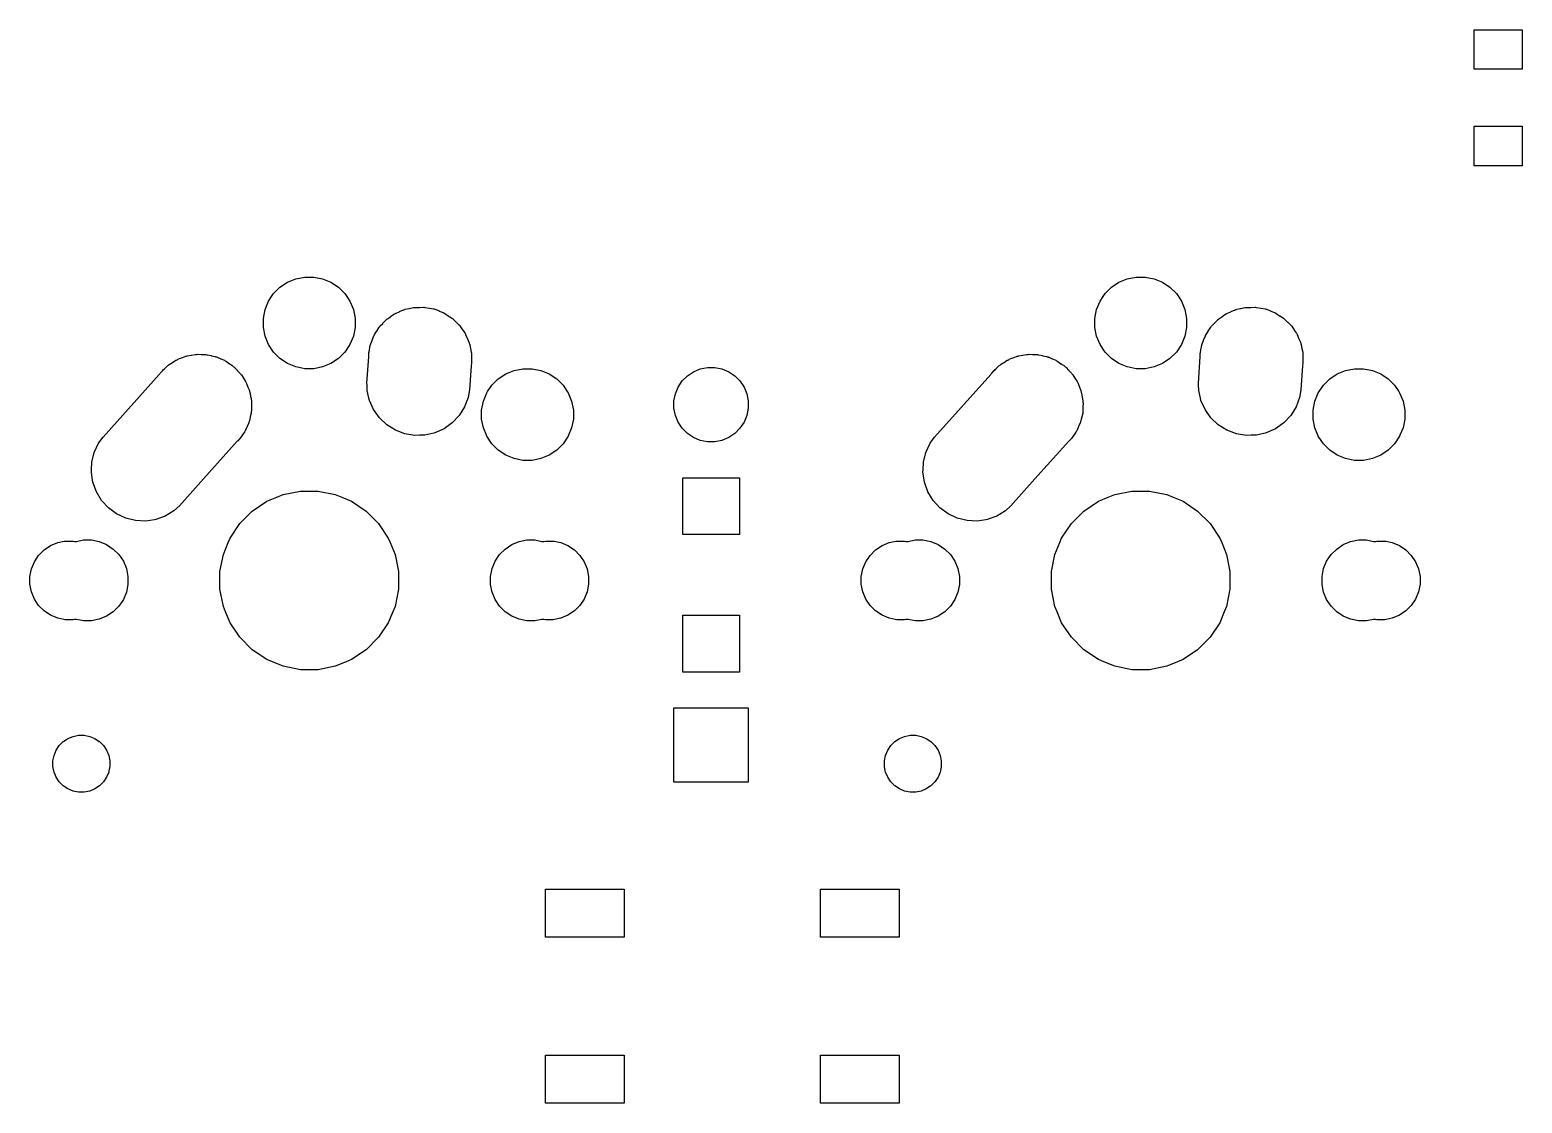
# Model space of a CAD drawing. Extents: x 53 to 306, y -113 to -54.
# Drawn here: x 246.01 to 280.2, y -78.65 to -54.06 of the extents above; entities that cross this region are included whole.
import ezdxf

# ---------------------------------------------------------------- set-up
doc = ezdxf.new("R2010")
doc.units = 0
doc.layers.add('BLACK', color=7, linetype='CONTINUOUS')

msp = doc.modelspace()

# ---------------------------------------------------------------- linework, layer by layer
at = {"layer": 'BLACK', "linetype": 'CONTINUOUS'}
for p, q in [((279.099, -54.9636), (279.099, -54.0616)), ((279.099, -54.0616), (280.201, -54.0616)), ((280.201, -54.0616), (280.201, -54.9636)), ((280.201, -54.9636), (279.099, -54.9636)), ((279.099, -57.1736), (279.099, -56.2716)), ((279.099, -56.2716), (280.201, -56.2716)), ((280.201, -56.2716), (280.201, -57.1736)), ((280.201, -57.1736), (279.099, -57.1736)), ((251.914, -59.8436), (252.105, -59.7644)), ((252.105, -59.7644), (252.308, -59.724)), ((252.308, -59.724), (252.516, -59.724)), ((252.516, -59.724), (252.719, -59.7644)), ((252.719, -59.7644), (252.91, -59.8436)), ((270.964, -59.8436), (271.155, -59.7644)), ((271.155, -59.7644), (271.358, -59.724)), ((271.358, -59.724), (271.566, -59.724)), ((271.566, -59.724), (271.769, -59.7644)), ((271.769, -59.7644), (271.96, -59.8436)), ((251.481, -60.2772), (251.55, -60.1728)), ((251.55, -60.1728), (251.596, -60.105)), ((251.596, -60.105), (251.742, -59.9586)), ((251.742, -59.9586), (251.914, -59.8436)), ((251.914, -59.8436), (251.914, -59.8436)), ((252.91, -59.8436), (252.91, -59.8436)), ((252.91, -59.8436), (253.082, -59.9586)), ((253.082, -59.9586), (253.228, -60.105)), ((253.228, -60.105), (253.274, -60.1728)), ((253.274, -60.1728), (253.343, -60.2772)), ((270.531, -60.2772), (270.6, -60.1728)), ((270.6, -60.1728), (270.646, -60.105)), ((270.646, -60.105), (270.792, -59.9586)), ((270.792, -59.9586), (270.964, -59.8436)), ((270.964, -59.8436), (270.964, -59.8436)), ((271.96, -59.8436), (271.96, -59.8436)), ((271.96, -59.8436), (272.132, -59.9586)), ((272.132, -59.9586), (272.278, -60.105)), ((272.278, -60.105), (272.324, -60.1728)), ((272.324, -60.1728), (272.393, -60.2772)), ((251.361, -60.6715), (251.401, -60.4684)), ((251.401, -60.4684), (251.481, -60.2772)), ((253.343, -60.2772), (253.423, -60.4684)), ((253.423, -60.4684), (253.463, -60.6715)), ((254.481, -60.5173), (254.575, -60.475)), ((254.575, -60.475), (254.583, -60.4731)), ((254.583, -60.4731), (254.603, -60.4667)), ((254.603, -60.4667), (254.609, -60.4642)), ((254.609, -60.4642), (254.699, -60.4463)), ((254.699, -60.4463), (254.703, -60.4455)), ((254.703, -60.4455), (254.8, -60.423)), ((254.8, -60.423), (254.809, -60.4227)), ((254.809, -60.4227), (254.829, -60.4204)), ((254.829, -60.4204), (254.836, -60.419)), ((254.836, -60.419), (254.931, -60.419)), ((254.931, -60.419), (254.935, -60.4189)), ((254.935, -60.4189), (255.032, -60.416)), ((255.032, -60.416), (255.039, -60.4173)), ((255.039, -60.4173), (255.06, -60.419)), ((255.06, -60.419), (255.068, -60.419)), ((255.068, -60.419), (255.164, -60.4381)), ((255.164, -60.4381), (255.167, -60.4387)), ((255.167, -60.4387), (255.26, -60.4543)), ((255.26, -60.4543), (255.267, -60.4569)), ((255.267, -60.4569), (255.287, -60.4626)), ((255.287, -60.4626), (255.295, -60.4642)), ((255.295, -60.4642), (255.388, -60.5028)), ((255.388, -60.5028), (255.391, -60.5041)), ((255.391, -60.5041), (255.477, -60.5365)), ((270.411, -60.6715), (270.451, -60.4684)), ((270.451, -60.4684), (270.531, -60.2772)), ((272.393, -60.2772), (272.473, -60.4684)), ((272.473, -60.4684), (272.513, -60.6715)), ((273.531, -60.5173), (273.625, -60.475)), ((273.625, -60.475), (273.633, -60.4731)), ((273.633, -60.4731), (273.653, -60.4667)), ((273.653, -60.4667), (273.659, -60.4642)), ((273.659, -60.4642), (273.749, -60.4463)), ((273.749, -60.4463), (273.753, -60.4455)), ((273.753, -60.4455), (273.85, -60.423)), ((273.85, -60.423), (273.859, -60.4227)), ((273.859, -60.4227), (273.879, -60.4204)), ((273.879, -60.4204), (273.886, -60.419)), ((273.886, -60.419), (273.981, -60.419)), ((273.981, -60.419), (273.985, -60.4189)), ((273.985, -60.4189), (274.082, -60.416)), ((274.082, -60.416), (274.089, -60.4173)), ((274.089, -60.4173), (274.11, -60.419)), ((274.11, -60.419), (274.118, -60.419)), ((274.118, -60.419), (274.214, -60.4381)), ((274.214, -60.4381), (274.217, -60.4387)), ((274.217, -60.4387), (274.31, -60.4543)), ((274.31, -60.4543), (274.317, -60.4569)), ((274.317, -60.4569), (274.337, -60.4626)), ((274.337, -60.4626), (274.345, -60.4642)), ((274.345, -60.4642), (274.438, -60.5028)), ((274.438, -60.5028), (274.441, -60.5041)), ((274.441, -60.5041), (274.527, -60.5365)), ((251.361, -60.8785), (251.361, -60.6715)), ((253.463, -60.6715), (253.463, -60.8785)), ((254.023, -60.866), (254.036, -60.8498)), ((254.036, -60.8498), (254.039, -60.8453)), ((254.039, -60.8453), (254.098, -60.7856)), ((254.098, -60.7856), (254.101, -60.7829)), ((254.101, -60.7829), (254.175, -60.7045)), ((254.175, -60.7045), (254.182, -60.699)), ((254.182, -60.699), (254.198, -60.6856)), ((254.198, -60.6856), (254.202, -60.6815)), ((254.202, -60.6815), (254.248, -60.651)), ((254.248, -60.651), (254.274, -60.6334)), ((254.274, -60.6334), (254.277, -60.6313)), ((254.277, -60.6313), (254.363, -60.5701)), ((254.363, -60.5701), (254.372, -60.5663)), ((254.372, -60.5663), (254.39, -60.5563)), ((254.39, -60.5563), (254.395, -60.5528)), ((254.395, -60.5528), (254.403, -60.5495)), ((254.403, -60.5495), (254.477, -60.5187)), ((254.477, -60.5187), (254.481, -60.5173)), ((255.477, -60.5365), (255.483, -60.54)), ((255.483, -60.54), (255.501, -60.5495)), ((255.501, -60.5495), (255.509, -60.5528)), ((255.509, -60.5528), (255.595, -60.6104)), ((255.595, -60.6104), (255.598, -60.6123)), ((255.598, -60.6123), (255.673, -60.6594)), ((255.673, -60.6594), (255.678, -60.6635)), ((255.678, -60.6635), (255.694, -60.6764)), ((255.694, -60.6764), (255.702, -60.6815)), ((255.702, -60.6815), (255.777, -60.7565)), ((255.777, -60.7565), (255.779, -60.7591)), ((255.779, -60.7591), (255.812, -60.7897)), ((255.812, -60.7897), (255.842, -60.8182)), ((255.842, -60.8182), (255.845, -60.8227)), ((255.845, -60.8227), (255.859, -60.8386)), ((255.859, -60.8386), (255.865, -60.8453)), ((255.865, -60.8453), (255.925, -60.9352)), ((270.411, -60.8785), (270.411, -60.6715)), ((272.513, -60.6715), (272.513, -60.8785)), ((273.073, -60.866), (273.086, -60.8498)), ((273.086, -60.8498), (273.089, -60.8453)), ((273.089, -60.8453), (273.148, -60.7856)), ((273.148, -60.7856), (273.151, -60.7829)), ((273.151, -60.7829), (273.225, -60.7045)), ((273.225, -60.7045), (273.232, -60.699)), ((273.232, -60.699), (273.248, -60.6856)), ((273.248, -60.6856), (273.252, -60.6815)), ((273.252, -60.6815), (273.298, -60.651)), ((273.298, -60.651), (273.324, -60.6334)), ((273.324, -60.6334), (273.327, -60.6313)), ((273.327, -60.6313), (273.413, -60.5701)), ((273.413, -60.5701), (273.422, -60.5663)), ((273.422, -60.5663), (273.44, -60.5563)), ((273.44, -60.5563), (273.445, -60.5528)), ((273.445, -60.5528), (273.453, -60.5495)), ((273.453, -60.5495), (273.527, -60.5187)), ((273.527, -60.5187), (273.531, -60.5173)), ((274.527, -60.5365), (274.533, -60.54)), ((274.533, -60.54), (274.551, -60.5495)), ((274.551, -60.5495), (274.559, -60.5528)), ((274.559, -60.5528), (274.645, -60.6104)), ((274.645, -60.6104), (274.648, -60.6123)), ((274.648, -60.6123), (274.723, -60.6594)), ((274.723, -60.6594), (274.728, -60.6635)), ((274.728, -60.6635), (274.744, -60.6764)), ((274.744, -60.6764), (274.752, -60.6815)), ((274.752, -60.6815), (274.827, -60.7565)), ((274.827, -60.7565), (274.829, -60.7591)), ((274.829, -60.7591), (274.862, -60.7897)), ((274.862, -60.7897), (274.892, -60.8182)), ((274.892, -60.8182), (274.895, -60.8227)), ((274.895, -60.8227), (274.909, -60.8386)), ((274.909, -60.8386), (274.915, -60.8453)), ((274.915, -60.8453), (274.975, -60.9352)), ((251.401, -61.0816), (251.361, -60.8785)), ((251.481, -61.2728), (251.401, -61.0816)), ((253.423, -61.0816), (253.343, -61.2728)), ((253.463, -60.8785), (253.423, -61.0816)), ((253.821, -61.252), (253.852, -61.1764)), ((253.852, -61.1764), (253.854, -61.1731)), ((253.854, -61.1731), (253.893, -61.0695)), ((253.893, -61.0695), (253.898, -61.061)), ((253.898, -61.061), (253.908, -61.0426)), ((253.908, -61.0426), (253.91, -61.038)), ((253.91, -61.038), (253.956, -60.9691)), ((253.956, -60.9691), (253.958, -60.966)), ((253.958, -60.966), (254.016, -60.8731)), ((254.016, -60.8731), (254.023, -60.866)), ((255.925, -60.9352), (255.928, -60.9383)), ((255.928, -60.9383), (255.976, -61.0068)), ((255.976, -61.0068), (255.979, -61.0116)), ((255.979, -61.0116), (255.989, -61.0297)), ((255.989, -61.0297), (255.994, -61.038)), ((255.994, -61.038), (256.036, -61.1394)), ((256.036, -61.1394), (256.038, -61.1427)), ((256.038, -61.1427), (256.072, -61.2181)), ((270.451, -61.0816), (270.411, -60.8785)), ((270.531, -61.2728), (270.451, -61.0816)), ((272.473, -61.0816), (272.393, -61.2728)), ((272.513, -60.8785), (272.473, -61.0816)), ((272.871, -61.252), (272.902, -61.1764)), ((272.902, -61.1764), (272.904, -61.1731)), ((272.904, -61.1731), (272.943, -61.0695)), ((272.943, -61.0695), (272.948, -61.061)), ((272.948, -61.061), (272.958, -61.0426)), ((272.958, -61.0426), (272.96, -61.038)), ((272.96, -61.038), (273.006, -60.9691)), ((273.006, -60.9691), (273.008, -60.966)), ((273.008, -60.966), (273.066, -60.8731)), ((273.066, -60.8731), (273.073, -60.866)), ((274.975, -60.9352), (274.978, -60.9383)), ((274.978, -60.9383), (275.026, -61.0068)), ((275.026, -61.0068), (275.029, -61.0116)), ((275.029, -61.0116), (275.039, -61.0297)), ((275.039, -61.0297), (275.044, -61.038)), ((275.044, -61.038), (275.086, -61.1394)), ((275.086, -61.1394), (275.088, -61.1427)), ((275.088, -61.1427), (275.122, -61.2181)), ((249.569, -61.5442), (249.585, -61.541)), ((249.585, -61.541), (249.603, -61.5359)), ((249.603, -61.5359), (249.619, -61.5302)), ((249.619, -61.5302), (249.705, -61.5169)), ((249.705, -61.5169), (249.711, -61.516)), ((249.711, -61.516), (249.796, -61.499)), ((249.796, -61.499), (249.813, -61.499)), ((249.813, -61.499), (249.832, -61.4976)), ((249.832, -61.4976), (249.848, -61.495)), ((249.848, -61.495), (249.848, -61.495)), ((249.848, -61.495), (249.852, -61.4952)), ((249.852, -61.4952), (249.935, -61.4989)), ((249.935, -61.4989), (249.941, -61.499)), ((249.941, -61.499), (250.028, -61.499)), ((250.028, -61.499), (250.044, -61.5022)), ((250.044, -61.5022), (250.063, -61.5045)), ((250.063, -61.5045), (250.08, -61.5052)), ((250.08, -61.5052), (250.164, -61.526)), ((250.164, -61.526), (250.17, -61.5272)), ((250.17, -61.5272), (250.255, -61.5442)), ((251.596, -61.445), (251.481, -61.2728)), ((251.481, -61.2728), (251.481, -61.2728)), ((251.742, -61.5914), (251.596, -61.445)), ((253.228, -61.445), (253.082, -61.5914)), ((253.343, -61.2728), (253.228, -61.445)), ((253.343, -61.2728), (253.343, -61.2728)), ((253.776, -61.4792), (253.78, -61.4573)), ((253.776, -61.544), (253.776, -61.4792)), ((253.78, -61.4573), (253.792, -61.3996)), ((253.792, -61.396), (253.811, -61.2861)), ((253.792, -61.3996), (253.792, -61.396)), ((253.811, -61.2861), (253.815, -61.2766)), ((253.811, -61.2861), (253.811, -61.2861)), ((253.811, -61.2861), (253.811, -61.2861)), ((253.815, -61.2766), (253.82, -61.2567)), ((253.82, -61.2567), (253.821, -61.252)), ((256.072, -61.2181), (256.073, -61.2229)), ((256.073, -61.2229), (256.079, -61.2426)), ((256.079, -61.2426), (256.083, -61.252)), ((256.083, -61.252), (256.088, -61.2766)), ((256.088, -61.2766), (256.104, -61.3607)), ((256.104, -61.3607), (256.105, -61.3644)), ((256.105, -61.3644), (256.124, -61.4438)), ((256.124, -61.4438), (256.124, -61.4485)), ((256.124, -61.4485), (256.126, -61.4692)), ((256.126, -61.4692), (256.128, -61.4792)), ((256.128, -61.4792), (256.128, -61.5906)), ((268.619, -61.5442), (268.635, -61.541)), ((268.635, -61.541), (268.653, -61.5359)), ((268.653, -61.5359), (268.669, -61.5302)), ((268.669, -61.5302), (268.755, -61.5169)), ((268.755, -61.5169), (268.761, -61.516)), ((268.761, -61.516), (268.846, -61.499)), ((268.846, -61.499), (268.863, -61.499)), ((268.863, -61.499), (268.882, -61.4976)), ((268.882, -61.4976), (268.898, -61.495)), ((268.898, -61.495), (268.898, -61.495)), ((268.898, -61.495), (268.902, -61.4952)), ((268.902, -61.4952), (268.985, -61.4989)), ((268.985, -61.4989), (268.991, -61.499)), ((268.991, -61.499), (269.078, -61.499)), ((269.078, -61.499), (269.094, -61.5022)), ((269.094, -61.5022), (269.113, -61.5045)), ((269.113, -61.5045), (269.13, -61.5052)), ((269.13, -61.5052), (269.214, -61.526)), ((269.214, -61.526), (269.22, -61.5272)), ((269.22, -61.5272), (269.305, -61.5442)), ((270.646, -61.445), (270.531, -61.2728)), ((270.531, -61.2728), (270.531, -61.2728)), ((270.792, -61.5914), (270.646, -61.445)), ((272.278, -61.445), (272.132, -61.5914)), ((272.393, -61.2728), (272.278, -61.445)), ((272.393, -61.2728), (272.393, -61.2728)), ((272.826, -61.4792), (272.83, -61.4573)), ((272.826, -61.544), (272.826, -61.4792)), ((272.83, -61.4573), (272.842, -61.3996)), ((272.842, -61.396), (272.861, -61.2861)), ((272.842, -61.3996), (272.842, -61.396)), ((272.861, -61.2861), (272.865, -61.2766)), ((272.861, -61.2861), (272.861, -61.2861)), ((272.861, -61.2861), (272.861, -61.2861)), ((272.865, -61.2766), (272.87, -61.2567)), ((272.87, -61.2567), (272.871, -61.252)), ((275.122, -61.2181), (275.123, -61.2229)), ((275.123, -61.2229), (275.129, -61.2426)), ((275.129, -61.2426), (275.133, -61.252)), ((275.133, -61.252), (275.138, -61.2766)), ((275.138, -61.2766), (275.154, -61.3607)), ((275.154, -61.3607), (275.155, -61.3644)), ((275.155, -61.3644), (275.174, -61.4438)), ((275.174, -61.4438), (275.174, -61.4485)), ((275.174, -61.4485), (275.176, -61.4692)), ((275.176, -61.4692), (275.178, -61.4792)), ((275.178, -61.4792), (275.178, -61.5906)), ((248.999, -61.9253), (249.055, -61.8685)), ((249.055, -61.8685), (249.06, -61.8636)), ((249.06, -61.8636), (249.075, -61.8466)), ((249.075, -61.8466), (249.097, -61.8268)), ((249.075, -61.8466), (249.075, -61.8466)), ((249.075, -61.8466), (249.075, -61.8466)), ((249.097, -61.8268), (249.101, -61.823)), ((249.101, -61.823), (249.162, -61.7615)), ((249.162, -61.7615), (249.176, -61.7524)), ((249.176, -61.7524), (249.191, -61.7406)), ((249.191, -61.7406), (249.203, -61.7294)), ((249.203, -61.7294), (249.278, -61.6841)), ((249.203, -61.7294), (249.203, -61.7294)), ((249.278, -61.6841), (249.283, -61.6811)), ((249.283, -61.6811), (249.355, -61.6328)), ((249.355, -61.6328), (249.37, -61.6265)), ((249.355, -61.6328), (249.355, -61.6328)), ((249.37, -61.6265), (249.387, -61.6179)), ((249.387, -61.6179), (249.401, -61.6093)), ((249.401, -61.6093), (249.484, -61.5794)), ((249.484, -61.5794), (249.489, -61.5775)), ((249.489, -61.5775), (249.569, -61.5442)), ((250.255, -61.5442), (250.27, -61.5505)), ((250.27, -61.5505), (250.288, -61.5564)), ((250.288, -61.5564), (250.3, -61.5592)), ((250.3, -61.5592), (250.305, -61.5604)), ((250.305, -61.5604), (250.384, -61.5973)), ((250.384, -61.5973), (250.389, -61.5995)), ((250.389, -61.5995), (250.469, -61.6328)), ((250.469, -61.6328), (250.469, -61.6328)), ((250.469, -61.6328), (250.483, -61.642)), ((250.483, -61.642), (250.499, -61.6514)), ((250.499, -61.6514), (250.514, -61.6584)), ((250.514, -61.6584), (250.585, -61.71)), ((250.585, -61.71), (250.589, -61.7131)), ((250.589, -61.7131), (250.614, -61.7294)), ((250.614, -61.7294), (250.662, -61.7615)), ((250.662, -61.7615), (250.673, -61.7733)), ((250.673, -61.7733), (250.688, -61.7856)), ((250.688, -61.7856), (250.701, -61.7954)), ((250.701, -61.7954), (250.76, -61.8597)), ((250.76, -61.8597), (250.764, -61.8637)), ((250.764, -61.8637), (250.825, -61.9253)), ((251.914, -61.7064), (251.742, -61.5914)), ((252.105, -61.7856), (251.914, -61.7064)), ((251.914, -61.7064), (251.914, -61.7064)), ((251.914, -61.7064), (251.914, -61.7064)), ((252.308, -61.826), (252.105, -61.7856)), ((252.516, -61.826), (252.308, -61.826)), ((252.719, -61.7856), (252.516, -61.826)), ((252.91, -61.7064), (252.719, -61.7856)), ((253.082, -61.5914), (252.91, -61.7064)), ((252.91, -61.7064), (252.91, -61.7064)), ((252.91, -61.7064), (252.91, -61.7064)), ((253.735, -62.1527), (253.776, -61.5524)), ((253.776, -61.5524), (253.776, -61.544)), ((256.119, -61.7619), (256.081, -62.3126)), ((256.121, -61.746), (256.119, -61.7619)), ((256.128, -61.7108), (256.121, -61.746)), ((256.128, -61.5906), (256.128, -61.5943)), ((256.128, -61.5943), (256.129, -61.6173)), ((256.129, -61.6173), (256.128, -61.6241)), ((256.128, -61.6241), (256.128, -61.6325)), ((256.128, -61.6325), (256.128, -61.7108)), ((256.914, -61.9436), (257.105, -61.8644)), ((257.105, -61.8644), (257.308, -61.824)), ((257.308, -61.824), (257.516, -61.824)), ((257.516, -61.824), (257.719, -61.8644)), ((257.719, -61.8644), (257.91, -61.9436)), ((261.217, -61.8939), (261.372, -61.8297)), ((261.372, -61.8297), (261.536, -61.797)), ((261.536, -61.797), (261.704, -61.797)), ((261.704, -61.797), (261.868, -61.8297)), ((261.868, -61.8297), (262.023, -61.8939)), ((268.049, -61.9253), (268.105, -61.8685)), ((268.105, -61.8685), (268.11, -61.8636)), ((268.11, -61.8636), (268.125, -61.8466)), ((268.125, -61.8466), (268.147, -61.8268)), ((268.125, -61.8466), (268.125, -61.8466)), ((268.125, -61.8466), (268.125, -61.8466)), ((268.147, -61.8268), (268.151, -61.823)), ((268.151, -61.823), (268.212, -61.7615)), ((268.212, -61.7615), (268.226, -61.7524)), ((268.226, -61.7524), (268.241, -61.7406)), ((268.241, -61.7406), (268.253, -61.7294)), ((268.253, -61.7294), (268.328, -61.6841)), ((268.253, -61.7294), (268.253, -61.7294)), ((268.328, -61.6841), (268.333, -61.6811)), ((268.333, -61.6811), (268.405, -61.6328)), ((268.405, -61.6328), (268.42, -61.6265)), ((268.405, -61.6328), (268.405, -61.6328)), ((268.42, -61.6265), (268.437, -61.6179)), ((268.437, -61.6179), (268.451, -61.6093)), ((268.451, -61.6093), (268.534, -61.5794)), ((268.534, -61.5794), (268.539, -61.5775)), ((268.539, -61.5775), (268.619, -61.5442)), ((269.305, -61.5442), (269.32, -61.5505)), ((269.32, -61.5505), (269.338, -61.5564)), ((269.338, -61.5564), (269.35, -61.5592)), ((269.35, -61.5592), (269.355, -61.5604)), ((269.355, -61.5604), (269.434, -61.5973)), ((269.434, -61.5973), (269.439, -61.5995)), ((269.439, -61.5995), (269.519, -61.6328)), ((269.519, -61.6328), (269.519, -61.6328)), ((269.519, -61.6328), (269.533, -61.642)), ((269.533, -61.642), (269.549, -61.6514)), ((269.549, -61.6514), (269.564, -61.6584)), ((269.564, -61.6584), (269.635, -61.71)), ((269.635, -61.71), (269.639, -61.7131)), ((269.639, -61.7131), (269.664, -61.7294)), ((269.664, -61.7294), (269.712, -61.7615)), ((269.712, -61.7615), (269.723, -61.7733)), ((269.723, -61.7733), (269.738, -61.7856)), ((269.738, -61.7856), (269.751, -61.7954)), ((269.751, -61.7954), (269.81, -61.8597)), ((269.81, -61.8597), (269.814, -61.8637)), ((269.814, -61.8637), (269.875, -61.9253)), ((270.964, -61.7064), (270.792, -61.5914)), ((271.155, -61.7856), (270.964, -61.7064)), ((270.964, -61.7064), (270.964, -61.7064)), ((270.964, -61.7064), (270.964, -61.7064)), ((271.358, -61.826), (271.155, -61.7856)), ((271.566, -61.826), (271.358, -61.826)), ((271.769, -61.7856), (271.566, -61.826)), ((271.96, -61.7064), (271.769, -61.7856)), ((272.132, -61.5914), (271.96, -61.7064)), ((271.96, -61.7064), (271.96, -61.7064)), ((271.96, -61.7064), (271.96, -61.7064)), ((272.785, -62.1527), (272.826, -61.5524)), ((272.826, -61.5524), (272.826, -61.544)), ((275.169, -61.7619), (275.131, -62.3126)), ((275.171, -61.746), (275.169, -61.7619)), ((275.178, -61.7108), (275.171, -61.746)), ((275.178, -61.5906), (275.178, -61.5943)), ((275.178, -61.5943), (275.179, -61.6173)), ((275.179, -61.6173), (275.178, -61.6241)), ((275.178, -61.6241), (275.178, -61.6325)), ((275.178, -61.6325), (275.178, -61.7108)), ((275.964, -61.9436), (276.155, -61.8644)), ((276.155, -61.8644), (276.358, -61.824)), ((276.358, -61.824), (276.566, -61.824)), ((276.566, -61.824), (276.769, -61.8644)), ((276.769, -61.8644), (276.96, -61.9436)), ((247.688, -63.3926), (248.975, -61.9585)), ((248.975, -61.9585), (248.986, -61.9445)), ((248.986, -61.9445), (248.999, -61.9253)), ((250.825, -61.9253), (250.835, -61.9391)), ((250.835, -61.9391), (250.846, -61.9541)), ((250.846, -61.9541), (250.858, -61.9663)), ((250.858, -61.9663), (250.903, -62.0407)), ((250.903, -62.0407), (250.906, -62.0454)), ((250.906, -62.0454), (250.954, -62.118)), ((250.954, -62.118), (250.961, -62.1333)), ((250.961, -62.1333), (250.969, -62.1503)), ((250.969, -62.1503), (250.978, -62.1644)), ((250.978, -62.1644), (251.007, -62.2462)), ((253.736, -62.1939), (253.735, -62.1527)), ((253.74, -62.3262), (253.736, -62.1939)), ((256.5, -62.3488), (256.596, -62.205)), ((256.596, -62.205), (256.742, -62.0586)), ((256.742, -62.0586), (256.914, -61.9436)), ((256.914, -61.9436), (256.914, -61.9436)), ((257.91, -61.9436), (257.91, -61.9436)), ((257.91, -61.9436), (258.082, -62.0586)), ((258.082, -62.0586), (258.228, -62.205)), ((258.228, -62.205), (258.324, -62.3488)), ((260.866, -62.2449), (260.959, -62.1055)), ((260.959, -62.1055), (261.078, -61.987)), ((261.078, -61.987), (261.217, -61.8939)), ((262.023, -61.8939), (262.162, -61.987)), ((262.162, -61.987), (262.281, -62.1055)), ((262.281, -62.1055), (262.374, -62.2449)), ((266.738, -63.3926), (268.025, -61.9585)), ((268.025, -61.9585), (268.036, -61.9445)), ((268.036, -61.9445), (268.049, -61.9253)), ((269.875, -61.9253), (269.885, -61.9391)), ((269.885, -61.9391), (269.896, -61.9541)), ((269.896, -61.9541), (269.908, -61.9663)), ((269.908, -61.9663), (269.953, -62.0407)), ((269.953, -62.0407), (269.956, -62.0454)), ((269.956, -62.0454), (270.004, -62.118)), ((270.004, -62.118), (270.011, -62.1333)), ((270.011, -62.1333), (270.019, -62.1503)), ((270.019, -62.1503), (270.028, -62.1644)), ((270.028, -62.1644), (270.057, -62.2462)), ((272.786, -62.1939), (272.785, -62.1527)), ((272.79, -62.3262), (272.786, -62.1939)), ((275.55, -62.3488), (275.646, -62.205)), ((275.646, -62.205), (275.792, -62.0586)), ((275.792, -62.0586), (275.964, -61.9436)), ((275.964, -61.9436), (275.964, -61.9436)), ((276.96, -61.9436), (276.96, -61.9436)), ((276.96, -61.9436), (277.132, -62.0586)), ((277.132, -62.0586), (277.278, -62.205)), ((277.278, -62.205), (277.374, -62.3488)), ((251.007, -62.2462), (251.009, -62.2512)), ((251.009, -62.2512), (251.035, -62.3126)), ((251.035, -62.3126), (251.043, -62.332)), ((251.043, -62.332), (251.046, -62.3483)), ((251.046, -62.3483), (251.051, -62.3666)), ((251.051, -62.3666), (251.057, -62.3821)), ((251.057, -62.3821), (251.07, -62.4681)), ((251.07, -62.4681), (251.071, -62.4735)), ((251.071, -62.4735), (251.088, -62.5592)), ((251.088, -62.5592), (251.088, -62.5758)), ((253.78, -62.4989), (253.74, -62.3262)), ((253.792, -62.5519), (253.78, -62.4989)), ((253.887, -62.7632), (253.792, -62.5519)), ((256.053, -62.4838), (255.97, -62.7004)), ((256.081, -62.3126), (256.053, -62.4838)), ((256.401, -62.5684), (256.481, -62.3772)), ((256.481, -62.3772), (256.5, -62.3488)), ((258.324, -62.3488), (258.343, -62.3772)), ((258.343, -62.3772), (258.423, -62.5684)), ((260.769, -62.5642), (260.802, -62.3998)), ((260.769, -62.7318), (260.769, -62.5642)), ((260.802, -62.3998), (260.866, -62.2449)), ((262.374, -62.2449), (262.438, -62.3998)), ((262.438, -62.3998), (262.471, -62.5642)), ((262.471, -62.5642), (262.471, -62.7318)), ((270.057, -62.2462), (270.059, -62.2512)), ((270.059, -62.2512), (270.085, -62.3126)), ((270.085, -62.3126), (270.093, -62.332)), ((270.093, -62.332), (270.096, -62.3483)), ((270.096, -62.3483), (270.101, -62.3666)), ((270.101, -62.3666), (270.107, -62.3821)), ((270.107, -62.3821), (270.12, -62.4681)), ((270.12, -62.4681), (270.121, -62.4735)), ((270.121, -62.4735), (270.138, -62.5592)), ((270.138, -62.5592), (270.138, -62.5758)), ((272.83, -62.4989), (272.79, -62.3262)), ((272.842, -62.5519), (272.83, -62.4989)), ((272.937, -62.7632), (272.842, -62.5519)), ((275.103, -62.4838), (275.02, -62.7004)), ((275.131, -62.3126), (275.103, -62.4838)), ((275.451, -62.5684), (275.531, -62.3772)), ((275.531, -62.3772), (275.55, -62.3488)), ((277.374, -62.3488), (277.393, -62.3772)), ((277.393, -62.3772), (277.473, -62.5684)), ((251.082, -62.8425), (251.061, -62.9269)), ((251.085, -62.8072), (251.082, -62.826)), ((251.082, -62.826), (251.082, -62.8425)), ((251.088, -62.7908), (251.085, -62.8072)), ((251.088, -62.5758), (251.089, -62.5948)), ((251.092, -62.6111), (251.088, -62.6979)), ((251.088, -62.6979), (251.088, -62.7034)), ((251.088, -62.7034), (251.088, -62.7908)), ((251.089, -62.5948), (251.092, -62.6111)), ((251.092, -62.6111), (251.092, -62.6111)), ((254.022, -62.9518), (253.887, -62.7632)), ((255.848, -62.8968), (255.689, -63.0655)), ((255.97, -62.7004), (255.848, -62.8968)), ((256.361, -62.7715), (256.401, -62.5684)), ((256.361, -62.9785), (256.361, -62.7715)), ((258.423, -62.5684), (258.463, -62.7715)), ((258.463, -62.7715), (258.463, -62.9785)), ((260.802, -62.8962), (260.769, -62.7318)), ((260.866, -63.0511), (260.802, -62.8962)), ((262.438, -62.8962), (262.374, -63.0511)), ((262.471, -62.7318), (262.438, -62.8962)), ((270.132, -62.8425), (270.111, -62.9269)), ((270.135, -62.8072), (270.132, -62.826)), ((270.132, -62.826), (270.132, -62.8425)), ((270.138, -62.7908), (270.135, -62.8072)), ((270.138, -62.5758), (270.139, -62.5948)), ((270.142, -62.6111), (270.138, -62.6979)), ((270.138, -62.6979), (270.138, -62.7034)), ((270.138, -62.7034), (270.138, -62.7908)), ((270.139, -62.5948), (270.142, -62.6111)), ((270.142, -62.6111), (270.142, -62.6111)), ((273.072, -62.9518), (272.937, -62.7632)), ((274.898, -62.8968), (274.739, -63.0655)), ((275.02, -62.7004), (274.898, -62.8968)), ((275.411, -62.7715), (275.451, -62.5684)), ((275.411, -62.9785), (275.411, -62.7715)), ((277.473, -62.5684), (277.513, -62.7715)), ((277.513, -62.7715), (277.513, -62.9785)), ((250.945, -63.2459), (250.936, -63.2625)), ((250.949, -63.2398), (250.945, -63.2459)), ((250.954, -63.232), (250.949, -63.2398)), ((250.988, -63.1512), (250.954, -63.232)), ((250.99, -63.1462), (250.988, -63.1512)), ((251.027, -63.0675), (250.99, -63.1462)), ((251.031, -63.0515), (251.027, -63.0675)), ((251.036, -63.0334), (251.031, -63.0515)), ((251.043, -63.018), (251.036, -63.0334)), ((251.051, -62.9785), (251.043, -63.018)), ((251.06, -62.9323), (251.051, -62.9785)), ((251.061, -62.9269), (251.06, -62.9323)), ((254.19, -63.1106), (254.022, -62.9518)), ((254.387, -63.2335), (254.19, -63.1106)), ((254.603, -63.3156), (254.387, -63.2335)), ((255.5, -63.1999), (255.289, -63.295)), ((255.689, -63.0655), (255.5, -63.1999)), ((256.401, -63.1816), (256.361, -62.9785)), ((256.472, -63.3511), (256.401, -63.1816)), ((258.423, -63.1816), (258.352, -63.3511)), ((258.463, -62.9785), (258.423, -63.1816)), ((260.959, -63.1905), (260.866, -63.0511)), ((261.078, -63.309), (260.959, -63.1905)), ((262.281, -63.1905), (262.162, -63.309)), ((262.374, -63.0511), (262.281, -63.1905)), ((269.995, -63.2459), (269.986, -63.2625)), ((269.999, -63.2398), (269.995, -63.2459)), ((270.004, -63.232), (269.999, -63.2398)), ((270.038, -63.1512), (270.004, -63.232)), ((270.04, -63.1462), (270.038, -63.1512)), ((270.077, -63.0675), (270.04, -63.1462)), ((270.081, -63.0515), (270.077, -63.0675)), ((270.086, -63.0334), (270.081, -63.0515)), ((270.093, -63.018), (270.086, -63.0334)), ((270.101, -62.9785), (270.093, -63.018)), ((270.11, -62.9323), (270.101, -62.9785)), ((270.111, -62.9269), (270.11, -62.9323)), ((273.24, -63.1106), (273.072, -62.9518)), ((273.437, -63.2335), (273.24, -63.1106)), ((273.653, -63.3156), (273.437, -63.2335)), ((274.55, -63.1999), (274.339, -63.295)), ((274.739, -63.0655), (274.55, -63.1999)), ((275.451, -63.1816), (275.411, -62.9785)), ((275.522, -63.3511), (275.451, -63.1816)), ((277.473, -63.1816), (277.402, -63.3511)), ((277.513, -62.9785), (277.473, -63.1816)), ((247.487, -63.7425), (247.585, -63.5326)), ((247.585, -63.5326), (247.688, -63.3926)), ((247.688, -63.3926), (247.688, -63.3926)), ((247.688, -63.3926), (247.688, -63.3926)), ((250.764, -63.4868), (249.988, -64.351)), ((250.768, -63.4818), (250.764, -63.4868)), ((250.825, -63.4247), (250.768, -63.4818)), ((250.874, -63.3519), (250.825, -63.4247)), ((250.877, -63.3474), (250.874, -63.3519)), ((250.929, -63.2774), (250.877, -63.3474)), ((250.936, -63.2625), (250.929, -63.2774)), ((254.832, -63.354), (254.603, -63.3156)), ((254.94, -63.3507), (254.832, -63.354)), ((255.063, -63.347), (254.94, -63.3507)), ((255.264, -63.3007), (255.063, -63.347)), ((255.289, -63.295), (255.264, -63.3007)), ((256.481, -63.3728), (256.472, -63.3511)), ((256.596, -63.545), (256.481, -63.3728)), ((256.742, -63.6914), (256.596, -63.545)), ((258.228, -63.545), (258.082, -63.6914)), ((258.343, -63.3728), (258.228, -63.545)), ((258.352, -63.3511), (258.343, -63.3728)), ((261.217, -63.4021), (261.078, -63.309)), ((261.372, -63.4663), (261.217, -63.4021)), ((261.536, -63.499), (261.372, -63.4663)), ((261.704, -63.499), (261.536, -63.499)), ((261.868, -63.4663), (261.704, -63.499)), ((262.023, -63.4021), (261.868, -63.4663)), ((262.162, -63.309), (262.023, -63.4021)), ((266.537, -63.7425), (266.635, -63.5326)), ((266.635, -63.5326), (266.738, -63.3926)), ((266.738, -63.3926), (266.738, -63.3926)), ((266.738, -63.3926), (266.738, -63.3926)), ((269.814, -63.4868), (269.038, -64.351)), ((269.818, -63.4818), (269.814, -63.4868)), ((269.875, -63.4247), (269.818, -63.4818)), ((269.924, -63.3519), (269.875, -63.4247)), ((269.927, -63.3474), (269.924, -63.3519)), ((269.979, -63.2774), (269.927, -63.3474)), ((269.986, -63.2625), (269.979, -63.2774)), ((273.882, -63.354), (273.653, -63.3156)), ((273.99, -63.3507), (273.882, -63.354)), ((274.113, -63.347), (273.99, -63.3507)), ((274.314, -63.3007), (274.113, -63.347)), ((274.339, -63.295), (274.314, -63.3007)), ((275.531, -63.3728), (275.522, -63.3511)), ((275.646, -63.545), (275.531, -63.3728)), ((275.792, -63.6914), (275.646, -63.545)), ((277.278, -63.545), (277.132, -63.6914)), ((277.393, -63.3728), (277.278, -63.545)), ((277.402, -63.3511), (277.393, -63.3728)), ((247.432, -63.9675), (247.487, -63.7425)), ((256.914, -63.8064), (256.742, -63.6914)), ((257.105, -63.8856), (256.914, -63.8064)), ((256.914, -63.8064), (256.914, -63.8064)), ((256.914, -63.8064), (256.914, -63.8064)), ((257.308, -63.926), (257.105, -63.8856)), ((257.516, -63.926), (257.308, -63.926)), ((257.719, -63.8856), (257.516, -63.926)), ((257.91, -63.8064), (257.719, -63.8856)), ((258.082, -63.6914), (257.91, -63.8064)), ((257.91, -63.8064), (257.91, -63.8064)), ((257.91, -63.8064), (257.91, -63.8064)), ((266.482, -63.9675), (266.537, -63.7425)), ((275.964, -63.8064), (275.792, -63.6914)), ((276.155, -63.8856), (275.964, -63.8064)), ((275.964, -63.8064), (275.964, -63.8064)), ((275.964, -63.8064), (275.964, -63.8064)), ((276.358, -63.926), (276.155, -63.8856)), ((276.566, -63.926), (276.358, -63.926)), ((276.769, -63.8856), (276.566, -63.926)), ((276.96, -63.8064), (276.769, -63.8856)), ((277.132, -63.6914), (276.96, -63.8064)), ((276.96, -63.8064), (276.96, -63.8064)), ((276.96, -63.8064), (276.96, -63.8064)), ((247.422, -64.1989), (247.425, -64.1413)), ((247.441, -64.322), (247.422, -64.1989)), ((247.425, -64.1413), (247.432, -63.9675)), ((266.472, -64.1989), (266.475, -64.1413)), ((266.491, -64.322), (266.472, -64.1989)), ((266.475, -64.1413), (266.482, -63.9675)), ((247.457, -64.4279), (247.441, -64.322)), ((247.536, -64.6456), (247.457, -64.4279)), ((249.988, -64.351), (249.439, -64.9634)), ((260.969, -65.624), (260.969, -64.322)), ((260.969, -64.322), (262.271, -64.322)), ((262.271, -64.322), (262.271, -65.624)), ((266.507, -64.4279), (266.491, -64.322)), ((266.586, -64.6456), (266.507, -64.4279)), ((269.038, -64.351), (268.489, -64.9634)), ((247.656, -64.8437), (247.536, -64.6456)), ((247.813, -65.0145), (247.656, -64.8437)), ((251.108, -65.0866), (251.443, -64.8628)), ((251.443, -64.8628), (251.667, -64.7703)), ((251.667, -64.7703), (251.816, -64.7087)), ((251.816, -64.7087), (252.211, -64.6301)), ((252.211, -64.6301), (252.613, -64.6301)), ((252.613, -64.6301), (253.008, -64.7087)), ((253.008, -64.7087), (253.157, -64.7703)), ((253.157, -64.7703), (253.381, -64.8628)), ((253.381, -64.8628), (253.716, -65.0866)), ((266.706, -64.8437), (266.586, -64.6456)), ((266.863, -65.0145), (266.706, -64.8437)), ((270.158, -65.0866), (270.493, -64.8628)), ((270.493, -64.8628), (270.717, -64.7703)), ((270.717, -64.7703), (270.866, -64.7087)), ((270.866, -64.7087), (271.261, -64.6301)), ((271.261, -64.6301), (271.663, -64.6301)), ((271.663, -64.6301), (272.058, -64.7087)), ((272.058, -64.7087), (272.207, -64.7703)), ((272.207, -64.7703), (272.431, -64.8628)), ((272.431, -64.8628), (272.766, -65.0866)), ((248, -65.1516), (247.813, -65.0145)), ((248.209, -65.2496), (248, -65.1516)), ((248.434, -65.3048), (248.209, -65.2496)), ((248.867, -65.2841), (248.666, -65.315)), ((248.895, -65.2798), (248.867, -65.2841)), ((249.113, -65.2007), (248.895, -65.2798)), ((249.311, -65.0806), (249.113, -65.2007)), ((249.439, -64.9634), (249.311, -65.0806)), ((250.824, -65.3715), (251.108, -65.0866)), ((253.716, -65.0866), (254, -65.3715)), ((267.05, -65.1516), (266.863, -65.0145)), ((267.259, -65.2496), (267.05, -65.1516)), ((267.484, -65.3048), (267.259, -65.2496)), ((267.917, -65.2841), (267.716, -65.315)), ((267.945, -65.2798), (267.917, -65.2841)), ((268.163, -65.2007), (267.945, -65.2798)), ((268.361, -65.0806), (268.163, -65.2007)), ((268.489, -64.9634), (268.361, -65.0806)), ((269.874, -65.3715), (270.158, -65.0866)), ((272.766, -65.0866), (273.05, -65.3715)), ((248.666, -65.315), (248.434, -65.3048)), ((248.666, -65.315), (248.666, -65.315)), ((250.6, -65.7064), (250.824, -65.3715)), ((254, -65.3715), (254.224, -65.7064)), ((262.271, -65.624), (260.969, -65.624)), ((267.716, -65.315), (267.484, -65.3048)), ((267.716, -65.315), (267.716, -65.315)), ((269.65, -65.7064), (269.874, -65.3715)), ((273.05, -65.3715), (273.274, -65.7064)), ((246.212, -66.1006), (246.338, -65.9751)), ((246.338, -65.9751), (246.485, -65.8765)), ((246.485, -65.8765), (246.649, -65.8086)), ((246.649, -65.8086), (246.798, -65.7789)), ((246.798, -65.7789), (246.823, -65.774)), ((246.823, -65.774), (247.001, -65.774)), ((247.001, -65.774), (247.034, -65.7805)), ((247.034, -65.7805), (247.058, -65.7829)), ((247.058, -65.7829), (247.082, -65.7805)), ((247.082, -65.7805), (247.241, -65.749)), ((247.241, -65.749), (247.423, -65.749)), ((247.423, -65.749), (247.602, -65.7846)), ((247.602, -65.7846), (247.771, -65.8544)), ((247.771, -65.8544), (247.922, -65.9557)), ((247.922, -65.9557), (248.051, -66.0847)), ((250.446, -66.0785), (250.557, -65.8086)), ((250.557, -65.8086), (250.6, -65.7064)), ((254.224, -65.7064), (254.267, -65.8086)), ((254.267, -65.8086), (254.378, -66.0785)), ((256.773, -66.0847), (256.902, -65.9557)), ((256.902, -65.9557), (257.053, -65.8544)), ((257.053, -65.8544), (257.222, -65.7846)), ((257.222, -65.7846), (257.401, -65.749)), ((257.401, -65.749), (257.583, -65.749)), ((257.583, -65.749), (257.742, -65.7805)), ((257.742, -65.7805), (257.766, -65.7829)), ((257.766, -65.7829), (257.79, -65.7805)), ((257.79, -65.7805), (257.823, -65.774)), ((257.823, -65.774), (258.001, -65.774)), ((258.001, -65.774), (258.026, -65.7789)), ((258.026, -65.7789), (258.175, -65.8086)), ((258.175, -65.8086), (258.339, -65.8765)), ((258.339, -65.8765), (258.486, -65.9751)), ((258.486, -65.9751), (258.612, -66.1006)), ((265.262, -66.1006), (265.388, -65.9751)), ((265.388, -65.9751), (265.535, -65.8765)), ((265.535, -65.8765), (265.699, -65.8086)), ((265.699, -65.8086), (265.848, -65.7789)), ((265.848, -65.7789), (265.873, -65.774)), ((265.873, -65.774), (266.051, -65.774)), ((266.051, -65.774), (266.084, -65.7805)), ((266.084, -65.7805), (266.108, -65.7829)), ((266.108, -65.7829), (266.132, -65.7805)), ((266.132, -65.7805), (266.291, -65.749)), ((266.291, -65.749), (266.473, -65.749)), ((266.473, -65.749), (266.652, -65.7846)), ((266.652, -65.7846), (266.821, -65.8544)), ((266.821, -65.8544), (266.972, -65.9557)), ((266.972, -65.9557), (267.101, -66.0847)), ((269.496, -66.0785), (269.607, -65.8086)), ((269.607, -65.8086), (269.65, -65.7064)), ((273.274, -65.7064), (273.317, -65.8086)), ((273.317, -65.8086), (273.428, -66.0785)), ((275.823, -66.0847), (275.952, -65.9557)), ((275.952, -65.9557), (276.103, -65.8544)), ((276.103, -65.8544), (276.272, -65.7846)), ((276.272, -65.7846), (276.451, -65.749)), ((276.451, -65.749), (276.633, -65.749)), ((276.633, -65.749), (276.792, -65.7805)), ((276.792, -65.7805), (276.816, -65.7829)), ((276.816, -65.7829), (276.84, -65.7805)), ((276.84, -65.7805), (276.873, -65.774)), ((276.873, -65.774), (277.051, -65.774)), ((277.051, -65.774), (277.076, -65.7789)), ((277.076, -65.7789), (277.225, -65.8086)), ((277.225, -65.8086), (277.389, -65.8765)), ((277.389, -65.8765), (277.536, -65.9751)), ((277.536, -65.9751), (277.662, -66.1006)), ((246.046, -66.4122), (246.114, -66.2482)), ((246.114, -66.2482), (246.212, -66.1006)), ((248.051, -66.0847), (248.153, -66.2364)), ((248.153, -66.2364), (248.222, -66.4049)), ((250.367, -66.4736), (250.446, -66.0785)), ((254.378, -66.0785), (254.457, -66.4736)), ((256.602, -66.4049), (256.671, -66.2364)), ((256.671, -66.2364), (256.773, -66.0847)), ((258.612, -66.1006), (258.71, -66.2482)), ((258.71, -66.2482), (258.778, -66.4122)), ((265.096, -66.4122), (265.164, -66.2482)), ((265.164, -66.2482), (265.262, -66.1006)), ((267.101, -66.0847), (267.203, -66.2364)), ((267.203, -66.2364), (267.272, -66.4049)), ((269.417, -66.4736), (269.496, -66.0785)), ((273.428, -66.0785), (273.507, -66.4736)), ((275.652, -66.4049), (275.721, -66.2364)), ((275.721, -66.2364), (275.823, -66.0847)), ((277.662, -66.1006), (277.76, -66.2482)), ((277.76, -66.2482), (277.828, -66.4122)), ((246.011, -66.5863), (246.046, -66.4122)), ((246.011, -66.7637), (246.011, -66.5863)), ((248.222, -66.4049), (248.258, -66.5838)), ((248.258, -66.5838), (248.258, -66.7662)), ((250.367, -66.8764), (250.367, -66.4736)), ((254.457, -66.4736), (254.457, -66.8764)), ((256.566, -66.5838), (256.602, -66.4049)), ((256.566, -66.7662), (256.566, -66.5838)), ((258.778, -66.4122), (258.813, -66.5863)), ((258.813, -66.5863), (258.813, -66.7637)), ((265.061, -66.5863), (265.096, -66.4122)), ((265.061, -66.7637), (265.061, -66.5863)), ((267.272, -66.4049), (267.308, -66.5838)), ((267.308, -66.5838), (267.308, -66.7662)), ((269.417, -66.8764), (269.417, -66.4736)), ((273.507, -66.4736), (273.507, -66.8764)), ((275.616, -66.5838), (275.652, -66.4049)), ((275.616, -66.7662), (275.616, -66.5838)), ((277.828, -66.4122), (277.863, -66.5863)), ((277.863, -66.5863), (277.863, -66.7637)), ((246.046, -66.9378), (246.011, -66.7637)), ((246.114, -67.1018), (246.046, -66.9378)), ((248.222, -66.9451), (248.153, -67.1136)), ((248.258, -66.7662), (248.222, -66.9451)), ((250.446, -67.2715), (250.367, -66.8764)), ((254.457, -66.8764), (254.378, -67.2715)), ((256.602, -66.9451), (256.566, -66.7662)), ((256.671, -67.1136), (256.602, -66.9451)), ((258.778, -66.9378), (258.71, -67.1018)), ((258.813, -66.7637), (258.778, -66.9378)), ((265.096, -66.9378), (265.061, -66.7637)), ((265.164, -67.1018), (265.096, -66.9378)), ((267.272, -66.9451), (267.203, -67.1136)), ((267.308, -66.7662), (267.272, -66.9451)), ((269.496, -67.2715), (269.417, -66.8764)), ((273.507, -66.8764), (273.428, -67.2715)), ((275.652, -66.9451), (275.616, -66.7662)), ((275.721, -67.1136), (275.652, -66.9451)), ((277.828, -66.9378), (277.76, -67.1018)), ((277.863, -66.7637), (277.828, -66.9378)), ((246.212, -67.2494), (246.114, -67.1018)), ((246.338, -67.3749), (246.212, -67.2494)), ((248.051, -67.2653), (247.922, -67.3943)), ((248.153, -67.1136), (248.051, -67.2653)), ((250.497, -67.3943), (250.446, -67.2715)), ((254.378, -67.2715), (254.327, -67.3943)), ((256.773, -67.2653), (256.671, -67.1136)), ((256.902, -67.3943), (256.773, -67.2653)), ((258.612, -67.2494), (258.486, -67.3749)), ((258.71, -67.1018), (258.612, -67.2494)), ((265.262, -67.2494), (265.164, -67.1018)), ((265.388, -67.3749), (265.262, -67.2494)), ((267.101, -67.2653), (266.972, -67.3943)), ((267.203, -67.1136), (267.101, -67.2653)), ((269.547, -67.3943), (269.496, -67.2715)), ((273.428, -67.2715), (273.377, -67.3943)), ((275.823, -67.2653), (275.721, -67.1136)), ((275.952, -67.3943), (275.823, -67.2653)), ((277.662, -67.2494), (277.536, -67.3749)), ((277.76, -67.1018), (277.662, -67.2494)), ((246.485, -67.4735), (246.338, -67.3749)), ((246.649, -67.5414), (246.485, -67.4735)), ((246.79, -67.5695), (246.649, -67.5414)), ((246.823, -67.576), (246.79, -67.5695)), ((247.001, -67.576), (246.823, -67.576)), ((247.034, -67.5695), (247.001, -67.576)), ((247.058, -67.5671), (247.034, -67.5695)), ((247.082, -67.5695), (247.058, -67.5671)), ((247.241, -67.601), (247.082, -67.5695)), ((247.423, -67.601), (247.241, -67.601)), ((247.602, -67.5654), (247.423, -67.601)), ((247.771, -67.4956), (247.602, -67.5654)), ((247.922, -67.3943), (247.771, -67.4956)), ((250.6, -67.6436), (250.497, -67.3943)), ((250.824, -67.9785), (250.6, -67.6436)), ((254.224, -67.6436), (254, -67.9785)), ((254.327, -67.3943), (254.224, -67.6436)), ((257.053, -67.4956), (256.902, -67.3943)), ((257.222, -67.5654), (257.053, -67.4956)), ((257.401, -67.601), (257.222, -67.5654)), ((257.583, -67.601), (257.401, -67.601)), ((257.742, -67.5695), (257.583, -67.601)), ((257.766, -67.5671), (257.742, -67.5695)), ((257.79, -67.5695), (257.766, -67.5671)), ((257.823, -67.576), (257.79, -67.5695)), ((258.001, -67.576), (257.823, -67.576)), ((258.034, -67.5695), (258.001, -67.576)), ((258.175, -67.5414), (258.034, -67.5695)), ((258.339, -67.4735), (258.175, -67.5414)), ((258.486, -67.3749), (258.339, -67.4735)), ((260.969, -68.774), (260.969, -67.472)), ((260.969, -67.472), (262.271, -67.472)), ((262.271, -67.472), (262.271, -68.774)), ((265.535, -67.4735), (265.388, -67.3749)), ((265.699, -67.5414), (265.535, -67.4735)), ((265.84, -67.5695), (265.699, -67.5414)), ((265.873, -67.576), (265.84, -67.5695)), ((266.051, -67.576), (265.873, -67.576)), ((266.084, -67.5695), (266.051, -67.576)), ((266.108, -67.5671), (266.084, -67.5695)), ((266.132, -67.5695), (266.108, -67.5671)), ((266.291, -67.601), (266.132, -67.5695)), ((266.473, -67.601), (266.291, -67.601)), ((266.652, -67.5654), (266.473, -67.601)), ((266.821, -67.4956), (266.652, -67.5654)), ((266.972, -67.3943), (266.821, -67.4956)), ((269.65, -67.6436), (269.547, -67.3943)), ((269.874, -67.9785), (269.65, -67.6436)), ((273.274, -67.6436), (273.05, -67.9785)), ((273.377, -67.3943), (273.274, -67.6436)), ((276.103, -67.4956), (275.952, -67.3943)), ((276.272, -67.5654), (276.103, -67.4956)), ((276.451, -67.601), (276.272, -67.5654)), ((276.633, -67.601), (276.451, -67.601)), ((276.792, -67.5695), (276.633, -67.601)), ((276.816, -67.5671), (276.792, -67.5695)), ((276.84, -67.5695), (276.816, -67.5671)), ((276.873, -67.576), (276.84, -67.5695)), ((277.051, -67.576), (276.873, -67.576)), ((277.084, -67.5695), (277.051, -67.576)), ((277.225, -67.5414), (277.084, -67.5695)), ((277.389, -67.4735), (277.225, -67.5414)), ((277.536, -67.3749), (277.389, -67.4735)), ((251.108, -68.2634), (250.824, -67.9785)), ((254, -67.9785), (253.716, -68.2634)), ((270.158, -68.2634), (269.874, -67.9785)), ((273.05, -67.9785), (272.766, -68.2634)), ((251.443, -68.4872), (251.108, -68.2634)), ((253.716, -68.2634), (253.381, -68.4872)), ((270.493, -68.4872), (270.158, -68.2634)), ((272.766, -68.2634), (272.431, -68.4872)), ((251.568, -68.5389), (251.443, -68.4872)), ((251.816, -68.6413), (251.568, -68.5389)), ((252.211, -68.7199), (251.816, -68.6413)), ((252.613, -68.7199), (252.211, -68.7199)), ((253.008, -68.6413), (252.613, -68.7199)), ((253.256, -68.5389), (253.008, -68.6413)), ((253.381, -68.4872), (253.256, -68.5389)), ((270.618, -68.5389), (270.493, -68.4872)), ((270.866, -68.6413), (270.618, -68.5389)), ((271.261, -68.7199), (270.866, -68.6413)), ((271.663, -68.7199), (271.261, -68.7199)), ((272.058, -68.6413), (271.663, -68.7199)), ((272.306, -68.5389), (272.058, -68.6413)), ((272.431, -68.4872), (272.306, -68.5389)), ((262.271, -68.774), (260.969, -68.774)), ((260.769, -71.299), (260.769, -69.597)), ((260.769, -69.597), (262.471, -69.597)), ((262.471, -69.597), (262.471, -71.299)), ((246.686, -70.46), (246.777, -70.3693)), ((246.777, -70.3693), (246.782, -70.3659)), ((246.782, -70.3659), (246.884, -70.2981)), ((246.884, -70.2981), (247.002, -70.249)), ((247.002, -70.249), (247.128, -70.224)), ((247.128, -70.224), (247.256, -70.224)), ((247.256, -70.224), (247.382, -70.249)), ((247.382, -70.249), (247.5, -70.2981)), ((247.5, -70.2981), (247.602, -70.3659)), ((247.602, -70.3659), (247.607, -70.3693)), ((247.607, -70.3693), (247.698, -70.46)), ((265.736, -70.46), (265.827, -70.3693)), ((265.827, -70.3693), (265.832, -70.3659)), ((265.832, -70.3659), (265.934, -70.2981)), ((265.934, -70.2981), (266.052, -70.249)), ((266.052, -70.249), (266.178, -70.224)), ((266.178, -70.224), (266.306, -70.224)), ((266.306, -70.224), (266.432, -70.249)), ((266.432, -70.249), (266.55, -70.2981)), ((266.55, -70.2981), (266.652, -70.3659)), ((266.652, -70.3659), (266.657, -70.3693)), ((266.657, -70.3693), (266.748, -70.46)), ((246.541, -70.8109), (246.566, -70.6851)), ((246.566, -70.6851), (246.615, -70.5666)), ((246.615, -70.5666), (246.686, -70.46)), ((247.698, -70.46), (247.769, -70.5666)), ((247.769, -70.5666), (247.818, -70.6851)), ((247.818, -70.6851), (247.843, -70.8109)), ((265.591, -70.8109), (265.616, -70.6851)), ((265.616, -70.6851), (265.665, -70.5666)), ((265.665, -70.5666), (265.736, -70.46)), ((266.748, -70.46), (266.819, -70.5666)), ((266.819, -70.5666), (266.868, -70.6851)), ((266.868, -70.6851), (266.893, -70.8109)), ((246.541, -70.9391), (246.541, -70.8109)), ((246.56, -71.0362), (246.541, -70.9391)), ((246.566, -71.0649), (246.56, -71.0362)), ((246.615, -71.1834), (246.566, -71.0649)), ((247.818, -71.0649), (247.769, -71.1834)), ((247.824, -71.0362), (247.818, -71.0649)), ((247.843, -70.9391), (247.824, -71.0362)), ((247.843, -70.8109), (247.843, -70.9391)), ((265.591, -70.9391), (265.591, -70.8109)), ((265.61, -71.0362), (265.591, -70.9391)), ((265.616, -71.0649), (265.61, -71.0362)), ((265.665, -71.1834), (265.616, -71.0649)), ((266.868, -71.0649), (266.819, -71.1834)), ((266.874, -71.0362), (266.868, -71.0649)), ((266.893, -70.9391), (266.874, -71.0362)), ((266.893, -70.8109), (266.893, -70.9391)), ((246.686, -71.29), (246.615, -71.1834)), ((246.777, -71.3807), (246.686, -71.29)), ((246.884, -71.4519), (246.777, -71.3807)), ((247.002, -71.501), (246.884, -71.4519)), ((246.884, -71.4519), (246.884, -71.4519)), ((246.884, -71.4519), (246.884, -71.4519)), ((247.5, -71.4519), (247.382, -71.501)), ((247.607, -71.3807), (247.5, -71.4519)), ((247.5, -71.4519), (247.5, -71.4519)), ((247.5, -71.4519), (247.5, -71.4519)), ((247.698, -71.29), (247.607, -71.3807)), ((247.769, -71.1834), (247.698, -71.29)), ((262.471, -71.299), (260.769, -71.299)), ((265.736, -71.29), (265.665, -71.1834)), ((265.827, -71.3807), (265.736, -71.29)), ((265.934, -71.4519), (265.827, -71.3807)), ((266.052, -71.501), (265.934, -71.4519)), ((265.934, -71.4519), (265.934, -71.4519)), ((265.934, -71.4519), (265.934, -71.4519)), ((266.55, -71.4519), (266.432, -71.501)), ((266.657, -71.3807), (266.55, -71.4519)), ((266.55, -71.4519), (266.55, -71.4519)), ((266.55, -71.4519), (266.55, -71.4519)), ((266.748, -71.29), (266.657, -71.3807)), ((266.819, -71.1834), (266.748, -71.29)), ((247.128, -71.526), (247.002, -71.501)), ((247.256, -71.526), (247.128, -71.526)), ((247.382, -71.501), (247.256, -71.526)), ((266.178, -71.526), (266.052, -71.501)), ((266.306, -71.526), (266.178, -71.526)), ((266.432, -71.501), (266.306, -71.526)), ((257.823, -74.851), (257.823, -73.749)), ((257.823, -73.749), (259.625, -73.749)), ((259.625, -73.749), (259.625, -74.851)), ((264.123, -74.851), (264.123, -73.749)), ((264.123, -73.749), (265.925, -73.749)), ((265.925, -73.749), (265.925, -74.851)), ((259.625, -74.851), (257.823, -74.851)), ((265.925, -74.851), (264.123, -74.851)), ((257.823, -78.651), (257.823, -77.549)), ((257.823, -77.549), (259.625, -77.549)), ((259.625, -77.549), (259.625, -78.651)), ((264.123, -78.651), (264.123, -77.549)), ((264.123, -77.549), (265.925, -77.549)), ((265.925, -77.549), (265.925, -78.651)), ((259.625, -78.651), (257.823, -78.651)), ((265.925, -78.651), (264.123, -78.651))]:
    msp.add_line(p, q, dxfattribs=at)

doc.saveas('drawing.dxf')
